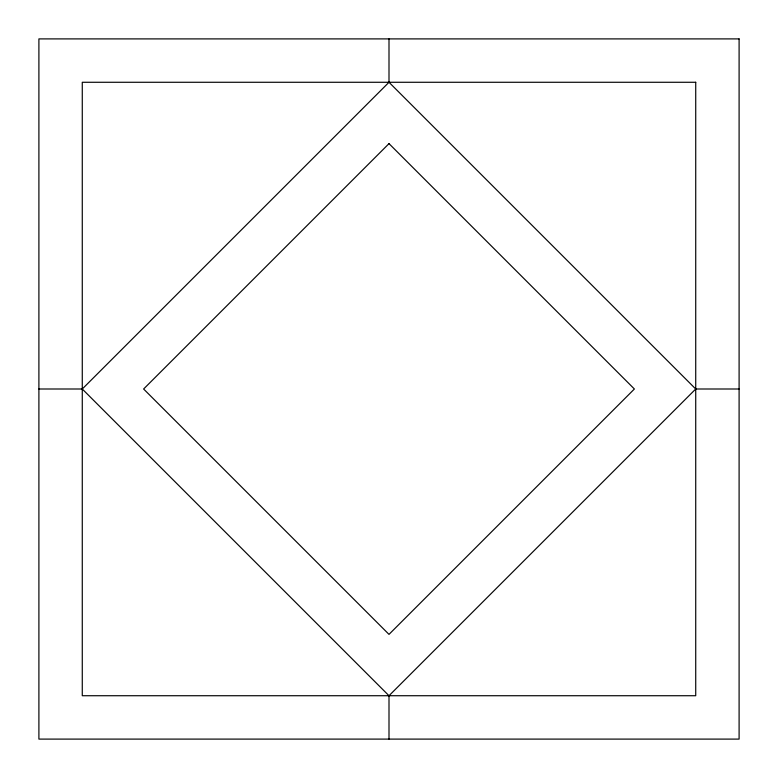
<?xml version="1.0" encoding="UTF-8"?>
<svg xmlns="http://www.w3.org/2000/svg" width="778" height="778" viewBox="0 0 778 778"><rect width="100%" height="100%" fill="white"/><g stroke="black" fill="none" stroke-linecap="round" stroke-linejoin="round"><path stroke-width="1.17" d="M38.9 389L82.273 389L389 82.273L389 38.9M389 739.1L389 695.726L695.726 389L739.1 389M389 82.273L695.726 389M82.273 389L389 695.726M389 143.619L143.619 389L389 634.381L634.381 389L389 143.619M739.1 38.9L38.9 38.9L38.9 739.1L739.1 739.1L739.1 38.9M695.726 82.273L82.273 82.273L82.273 695.726L695.726 695.726L695.726 82.273"/></g></svg>
